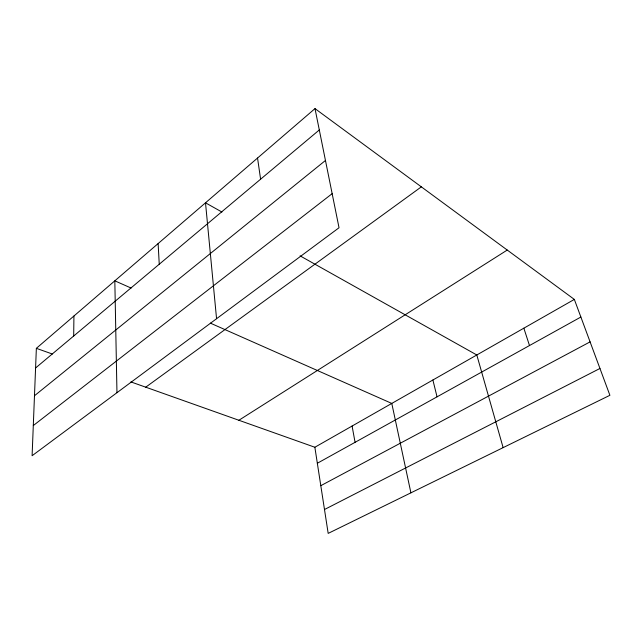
<?xml version="1.0" encoding="UTF-8"?>
<svg xmlns="http://www.w3.org/2000/svg" width="642" height="642" viewBox="0 0 642 642"><rect width="100%" height="100%" fill="white"/><g stroke="black" fill="none" stroke-linecap="round" stroke-linejoin="round"><path stroke-width="0.96" d="M73.686 336.015L73.926 316.016M36.361 348.333L32.1 455.724L339.032 227.75L314.997 108.61L36.361 348.333L52.347 354.015M35.583 367.978L319.307 129.957M34.475 395.745L325.462 160.468M33.296 425.558L332.155 193.667M145.734 387.182L421.345 186.854M238.888 420.261L507.244 250.051M314.861 447.249L574.341 299.413L609.9 395.295L328.182 533.39L314.861 447.249L130.872 381.902M317.341 463.251L580.874 317.036M320.807 485.681L590.086 341.873M324.491 509.515L599.949 368.468M131.129 288.057L114.822 280.835L116.964 392.687M210.327 323.111L391.78 403.425L410.912 492.839M221.915 212.02L205.504 202.816L216.563 318.713M300.087 255.861L476.805 354.986L503.127 447.634M314.997 108.61L574.341 299.413M523.848 328.182L529.489 345.54M432.885 380.008L437.05 396.828M352.089 426.039L355.066 442.314M257.546 158.036L260.596 179.206M158.125 243.575L159.248 264.231"/></g></svg>
